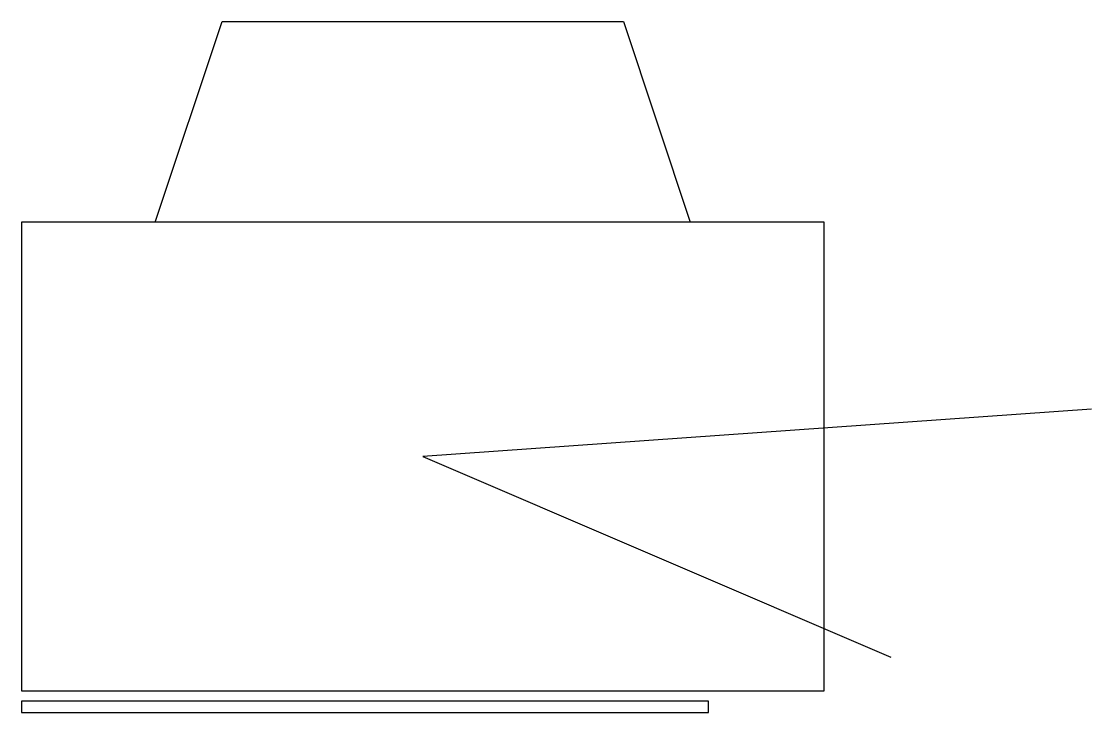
# Model space of a CAD drawing. Extents: x 14.522 to 15.322, y 22.896 to 23.412.
import ezdxf

# ---------------------------------------------------------------- set-up
doc = ezdxf.new("R2010")
doc.units = 0
doc.header["$MEASUREMENT"] = 0
doc.layers.add('A-MOBILIA', color=2, linetype='CONTINUOUS')

msp = doc.modelspace()

# ---------------------------------------------------------------- linework, layer by layer
at = {"layer": 'A-MOBILIA'}
for points in [[(14.62161, 23.26195), (14.67161, 23.41195), (14.97161, 23.41195), (15.02161, 23.26195)], [(15.32161, 23.12223), (14.82161, 23.08695), (15.17161, 22.93695)]]:
    msp.add_lwpolyline(points, dxfattribs=at)
for points in [[(15.12161, 22.91195), (15.12161, 23.26195), (14.52161, 23.26195), (14.52161, 22.91195)], [(15.0352, 22.89563), (15.0352, 22.9041), (14.52161, 22.9041), (14.52161, 22.89563)]]:
    msp.add_lwpolyline(points, close=True, dxfattribs=at)

doc.saveas('drawing.dxf')
